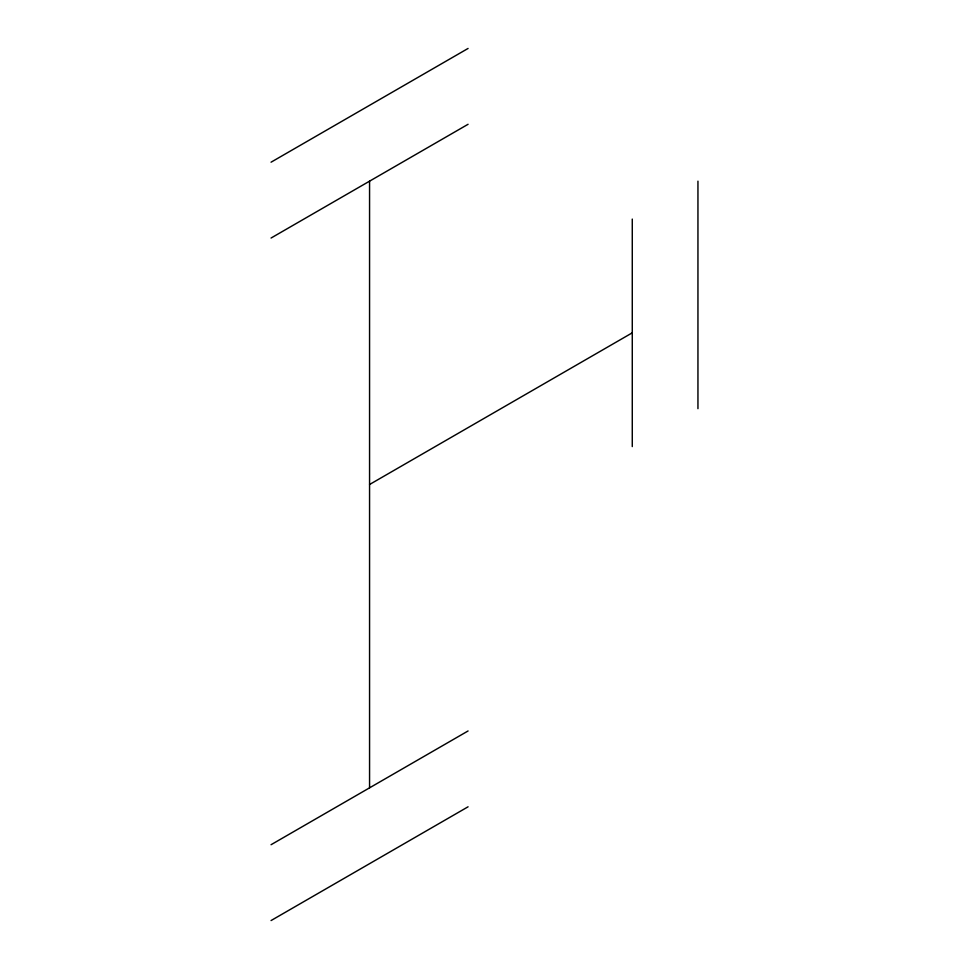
<?xml version="1.0" encoding="UTF-8"?>
<svg xmlns="http://www.w3.org/2000/svg" width="969" height="969" viewBox="0 0 969 969"><rect width="100%" height="100%" fill="white"/><g stroke="black" fill="none" stroke-linecap="round" stroke-linejoin="round"><path stroke-width="1.45" d="M271.054 162.198L468.075 48.45M271.054 238.035L468.075 124.286M369.564 484.5L632.272 332.827M271.054 844.714L468.075 730.965M271.054 920.55L468.075 806.802M697.946 181.167L697.946 408.664M632.272 219.079L632.272 446.588M369.564 181.155L369.564 787.833"/></g></svg>
